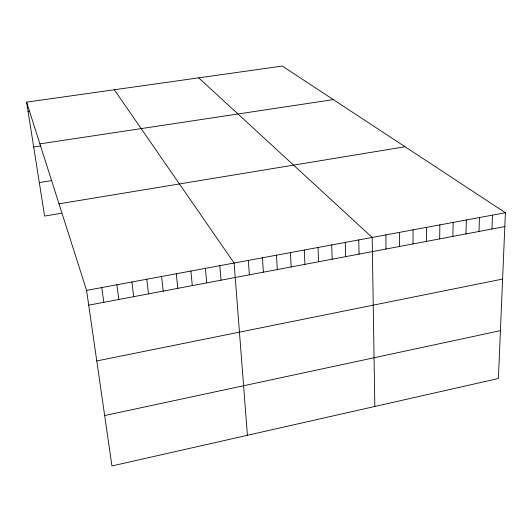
<?xml version="1.0" encoding="UTF-8"?>
<svg xmlns="http://www.w3.org/2000/svg" width="532" height="532" viewBox="0 0 532 532"><rect width="100%" height="100%" fill="white"/><g stroke="black" fill="none" stroke-linecap="round" stroke-linejoin="round"><path stroke-width="0.8" d="M413.018 243.922L413.051 229.857M426.391 241.402L426.504 227.363M439.671 238.895L439.864 224.883M452.872 236.401L453.144 222.423M465.979 233.92L466.331 219.975M479.006 231.46L479.438 217.541M491.954 229.019L492.459 215.127M505.4 212.733L498.398 378.505L111.946 465.946L86.576 290.392L26.6 102.137L282.299 66.054L505.4 212.733L86.576 290.392M104.658 415.539L500.419 330.651M96.771 360.942L502.6 279.054M88.711 305.168L504.815 226.592M61.526 213.232L44.608 216.065L26.6 102.137M58.992 203.816L405.038 146.746M39.308 182.556L51.817 180.561M39.9 143.879L333.345 99.61M33.689 146.998L40.851 145.914M28.07 111.434L29.686 111.201M198.689 77.852L372.161 237.438L374.827 406.468M114.32 89.755L234.113 263.034L247.42 435.296M101.785 287.573L103.813 302.322M116.894 284.773L118.816 299.489M131.896 281.993L133.712 296.676M146.792 279.227L148.508 293.877M161.595 276.48L163.204 291.104M176.292 273.761L177.801 288.344M190.895 271.047L192.305 285.611M205.399 268.361L206.709 282.884M219.802 265.687L221.019 280.184M248.331 260.401L249.355 274.831M262.456 257.781L263.38 272.185M276.48 255.18L277.318 269.551M290.419 252.594L291.164 266.938M304.264 250.027L304.922 264.338M318.023 247.48L318.588 261.757M331.689 244.939L332.168 259.197M345.268 242.426L345.66 256.643M358.754 239.925L359.067 254.116M385.88 234.891L386.019 249.023M399.512 232.364L399.565 246.469"/></g></svg>
